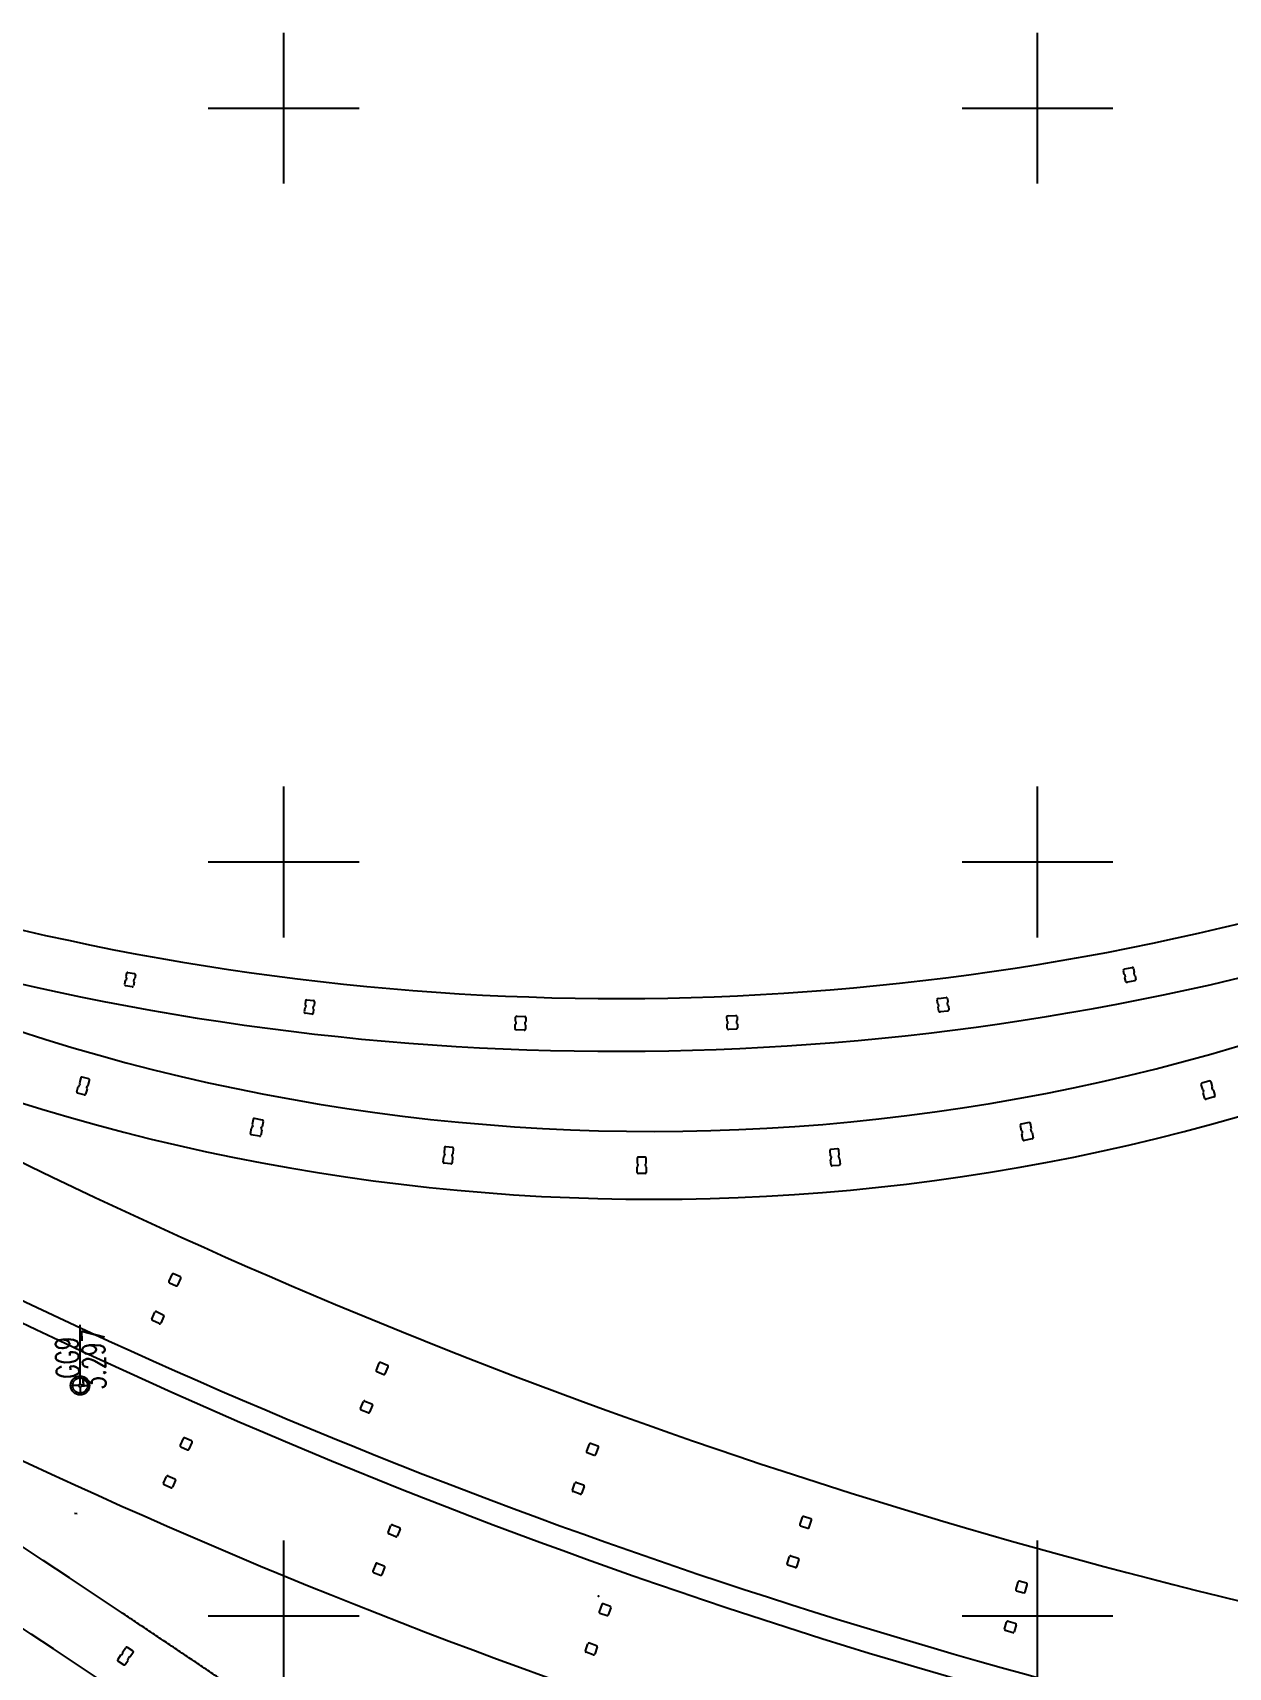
# Model space of a CAD drawing. Header units: inches. Extents: x 499362 to 502582, y 2541888 to 2545349.
# Drawn here: x 500966.7 to 501125.3, y 2543593.2 to 2543810 of the extents above; entities that cross this region are included whole.
import ezdxf
from ezdxf.enums import TextEntityAlignment as Align

# ---------------------------------------------------------------- set-up
doc = ezdxf.new("R2010")
doc.units = ezdxf.units.IN
for name, color, linetype in [('0-段落划分', 2, 'Continuous'), ('坐标网', 2, 'Continuous'), ('控制导线点', 7, 'Continuous'), ('桥-立柱', 5, 'Continuous')]:
    doc.layers.add(name, color=color, linetype=linetype)
doc.styles.get("Standard").update_dxf_attribs({"font": 'simplex1.shx', "width": 0.7, "bigfont": 'hztxt.shx'})

# ---------------------------------------------------------------- blocks, each defined once
blk = doc.blocks.new('A$C035667EC')
at = {"layer": '桥-立柱', "color": 1, "linetype": 'Continuous'}
for p, q in [((501111.36, 2543685.62), (501111.46, 2543685.13)), ((501111.57, 2543685.82), (501112.56, 2543686.01)), ((501112.73, 2543685.89), (501112.83, 2543685.4)), ((501111.46, 2543685.13), (501111.57, 2543685.05)), ((501111.55, 2543684.64), (501111.63, 2543684.76)), ((501111.55, 2543684.64), (501111.65, 2543684.15)), ((501111.57, 2543685.05), (501111.63, 2543684.76)), ((501112.9, 2543684.25), (501111.92, 2543684.05)), ((501112.83, 2543685.4), (501112.75, 2543685.29)), ((501112.75, 2543685.29), (501112.81, 2543684.99)), ((501112.81, 2543684.99), (501112.93, 2543684.91)), ((501112.93, 2543684.91), (501113.02, 2543684.42)), ((501086.65, 2543681.71), (501086.72, 2543681.21)), ((501086.72, 2543681.21), (501086.83, 2543681.13)), ((501086.88, 2543681.89), (501087.88, 2543682.01)), ((501088.1, 2543681.39), (501088.02, 2543681.28)), ((501088.02, 2543681.28), (501088.05, 2543680.98)), ((501088.04, 2543681.88), (501088.1, 2543681.39)), ((501030.72, 2543679.4), (501030.7, 2543678.9)), ((501030.98, 2543679.54), (501031.98, 2543679.5)), ((501032.12, 2543679.35), (501032.1, 2543678.85)), ((501058.73, 2543679.44), (501058.76, 2543678.94)), ((501058.98, 2543679.6), (501059.98, 2543679.64)), ((501060.13, 2543679.5), (501060.15, 2543679)), ((501086.78, 2543680.72), (501086.86, 2543680.83)), ((501086.78, 2543680.72), (501086.84, 2543680.22)), ((501086.83, 2543681.13), (501086.86, 2543680.83)), ((501088.1, 2543680.23), (501087.1, 2543680.1)), ((501088.05, 2543680.98), (501088.17, 2543680.89)), ((501088.17, 2543680.89), (501088.23, 2543680.39)), ((501030.68, 2543678.4), (501030.67, 2543677.9)), ((501030.68, 2543678.4), (501030.79, 2543678.5)), ((501030.7, 2543678.9), (501030.8, 2543678.8)), ((501030.8, 2543678.8), (501030.79, 2543678.5)), ((501031.91, 2543677.7), (501030.91, 2543677.74)), ((501032, 2543678.75), (501031.99, 2543678.45)), ((501031.99, 2543678.45), (501032.08, 2543678.35)), ((501032.1, 2543678.85), (501032, 2543678.75)), ((501032.08, 2543678.35), (501032.07, 2543677.85)), ((501058.76, 2543678.94), (501058.86, 2543678.84)), ((501058.78, 2543678.44), (501058.87, 2543678.54)), ((501058.78, 2543678.44), (501058.8, 2543677.94)), ((501058.86, 2543678.84), (501058.87, 2543678.54)), ((501060.05, 2543677.84), (501059.05, 2543677.8)), ((501060.15, 2543679), (501060.06, 2543678.89)), ((501060.06, 2543678.89), (501060.07, 2543678.59)), ((501060.07, 2543678.59), (501060.18, 2543678.5)), ((501060.18, 2543678.5), (501060.2, 2543678)), ((500972.88, 2543670.27), (500972.92, 2543670.42)), ((500973.08, 2543671.36), (500972.89, 2543670.69)), ((500972.89, 2543670.69), (500972.96, 2543670.56)), ((500972.96, 2543670.56), (500972.92, 2543670.42)), ((500974.13, 2543671.22), (500973.27, 2543671.46)), ((500973.92, 2543670.29), (500974.04, 2543670.36)), ((500974.04, 2543670.36), (500974.23, 2543671.03)), ((501121.68, 2543670.47), (501121.86, 2543669.8)), ((501122.84, 2543670.95), (501121.78, 2543670.66)), ((501123.21, 2543670.17), (501123.03, 2543670.84)), ((500972.56, 2543669.53), (500972.75, 2543670.21)), ((500973.53, 2543669.1), (500972.66, 2543669.35)), ((500972.75, 2543670.21), (500972.88, 2543670.27)), ((500973.91, 2543669.88), (500973.71, 2543669.2)), ((500973.88, 2543670.15), (500973.84, 2543670)), ((500973.84, 2543670), (500973.91, 2543669.88)), ((500973.88, 2543670.15), (500973.92, 2543670.29)), ((501121.86, 2543669.8), (501121.99, 2543669.73)), ((501121.99, 2543669.73), (501122.03, 2543669.58)), ((501121.99, 2543669.32), (501122.06, 2543669.44)), ((501122.18, 2543668.64), (501121.99, 2543669.32)), ((501122.06, 2543669.44), (501122.03, 2543669.58)), ((501123.42, 2543668.83), (501122.36, 2543668.54)), ((501123.14, 2543670.05), (501123.21, 2543670.17)), ((501123.18, 2543669.9), (501123.14, 2543670.05)), ((501123.18, 2543669.9), (501123.22, 2543669.76)), ((501123.22, 2543669.76), (501123.35, 2543669.69)), ((501123.35, 2543669.69), (501123.53, 2543669.01)), ((500995.58, 2543663.99), (500995.71, 2543664.68)), ((500995.71, 2543664.68), (500995.83, 2543664.76)), ((500995.94, 2543665.86), (500995.81, 2543665.17)), ((500995.81, 2543665.17), (500995.89, 2543665.05)), ((500995.83, 2543664.76), (500995.86, 2543664.9)), ((500995.89, 2543665.05), (500995.86, 2543664.9)), ((500997.19, 2543665.77), (500996.11, 2543665.97)), ((500997.09, 2543664.41), (500996.95, 2543663.72)), ((500997.03, 2543664.68), (500997.01, 2543664.53)), ((500997.01, 2543664.53), (500997.09, 2543664.41)), ((500997.03, 2543664.68), (500997.06, 2543664.82)), ((500997.06, 2543664.82), (500997.18, 2543664.9)), ((500997.18, 2543664.9), (500997.31, 2543665.59)), ((501097.69, 2543665.05), (501097.82, 2543664.36)), ((501098.9, 2543665.42), (501097.82, 2543665.22)), ((501097.82, 2543664.36), (501097.94, 2543664.28)), ((501097.91, 2543663.87), (501097.99, 2543663.98)), ((501098.04, 2543663.18), (501097.91, 2543663.87)), ((501097.94, 2543664.28), (501097.96, 2543664.13)), ((501097.99, 2543663.98), (501097.96, 2543664.13)), ((501099.2, 2543664.61), (501099.07, 2543665.3)), ((501099.12, 2543664.5), (501099.2, 2543664.61)), ((501099.14, 2543664.35), (501099.12, 2543664.5)), ((501099.14, 2543664.35), (501099.17, 2543664.2)), ((501099.17, 2543664.2), (501099.29, 2543664.12)), ((501099.29, 2543664.12), (501099.41, 2543663.43)), ((500996.78, 2543663.61), (500995.7, 2543663.81)), ((501021.34, 2543662.09), (501021.27, 2543661.4)), ((501022.4, 2543662.14), (501021.5, 2543662.23)), ((501022.46, 2543661.28), (501022.53, 2543661.98)), ((501072.44, 2543661.71), (501072.5, 2543661.01)), ((501073.47, 2543661.95), (501072.57, 2543661.87)), ((501073.69, 2543661.11), (501073.63, 2543661.81)), ((501099.29, 2543663.26), (501098.21, 2543663.06)), ((501021.15, 2543660.2), (501021.22, 2543660.9)), ((501021.22, 2543660.9), (501021.33, 2543660.99)), ((501021.27, 2543661.4), (501021.36, 2543661.29)), ((501022.18, 2543659.95), (501021.29, 2543660.04)), ((501021.33, 2543660.99), (501021.34, 2543661.14)), ((501021.36, 2543661.29), (501021.34, 2543661.14)), ((501022.34, 2543661.04), (501022.33, 2543660.89)), ((501022.33, 2543660.89), (501022.41, 2543660.78)), ((501022.34, 2543661.04), (501022.35, 2543661.19)), ((501022.35, 2543661.19), (501022.46, 2543661.28)), ((501022.41, 2543660.78), (501022.35, 2543660.09)), ((501046.87, 2543659.51), (501046.97, 2543659.61)), ((501046.87, 2543658.81), (501046.87, 2543659.51)), ((501046.88, 2543660.71), (501046.88, 2543660.01)), ((501046.88, 2543660.01), (501046.97, 2543659.91)), ((501046.97, 2543659.91), (501046.97, 2543659.76)), ((501046.97, 2543659.61), (501046.97, 2543659.76)), ((501047.93, 2543660.86), (501047.03, 2543660.86)), ((501047.97, 2543659.91), (501048.08, 2543660.01)), ((501047.97, 2543659.76), (501047.97, 2543659.91)), ((501047.97, 2543659.76), (501047.97, 2543659.61)), ((501047.97, 2543659.61), (501048.07, 2543659.51)), ((501048.07, 2543659.51), (501048.07, 2543658.81)), ((501048.08, 2543660.01), (501048.08, 2543660.71)), ((501072.5, 2543661.01), (501072.61, 2543660.92)), ((501072.54, 2543660.51), (501072.63, 2543660.62)), ((501072.6, 2543659.81), (501072.54, 2543660.51)), ((501072.61, 2543660.92), (501072.62, 2543660.77)), ((501072.63, 2543660.62), (501072.62, 2543660.77)), ((501073.66, 2543659.76), (501072.77, 2543659.68)), ((501073.6, 2543661.01), (501073.69, 2543661.11)), ((501073.62, 2543660.86), (501073.6, 2543661.01)), ((501073.62, 2543660.86), (501073.63, 2543660.71)), ((501073.63, 2543660.71), (501073.74, 2543660.62)), ((501073.74, 2543660.62), (501073.8, 2543659.92)), ((501047.92, 2543658.66), (501047.02, 2543658.66)), ((500985.18, 2543645.29), (500984.77, 2543644.38)), ((500986.29, 2543644.96), (500985.38, 2543645.37)), ((500985.95, 2543643.85), (500986.36, 2543644.76)), ((500984.84, 2543644.18), (500985.75, 2543643.77)), ((500982.51, 2543639.37), (500982.92, 2543640.28)), ((500983.12, 2543640.35), (500984.03, 2543639.94)), ((500983.49, 2543638.76), (500982.58, 2543639.17)), ((500984.1, 2543639.74), (500983.69, 2543638.83)), ((501012.64, 2543633.52), (501012.26, 2543632.59)), ((501013.76, 2543633.22), (501012.83, 2543633.6)), ((501012.34, 2543632.4), (501013.27, 2543632.02)), ((501013.46, 2543632.1), (501013.84, 2543633.03)), ((501010.19, 2543627.49), (501010.57, 2543628.42)), ((501011.2, 2543626.92), (501010.27, 2543627.3)), ((501010.76, 2543628.5), (501011.69, 2543628.13)), ((501011.77, 2543627.93), (501011.4, 2543627.01)), ((500986.66, 2543623.54), (500986.26, 2543622.62)), ((500987.78, 2543623.21), (500986.86, 2543623.61)), ((500987.45, 2543622.1), (500987.85, 2543623.01)), ((501040.52, 2543622.78), (501040.17, 2543621.84)), ((501041.65, 2543622.53), (501040.71, 2543622.87)), ((500986.34, 2543622.42), (500987.25, 2543622.02)), ((501040.26, 2543621.65), (501041.2, 2543621.31)), ((501041.4, 2543621.4), (501041.74, 2543622.34)), ((500984.05, 2543617.59), (500984.45, 2543618.5)), ((500984.65, 2543618.58), (500985.56, 2543618.18)), ((500985.04, 2543616.99), (500984.12, 2543617.39)), ((500985.64, 2543617.98), (500985.24, 2543617.06)), ((501038.3, 2543616.67), (501038.64, 2543617.61)), ((501039.33, 2543616.14), (501038.39, 2543616.48)), ((501038.83, 2543617.7), (501039.77, 2543617.36)), ((501039.86, 2543617.17), (501039.52, 2543616.23)), ((501013.85, 2543611.06), (501014.22, 2543611.99)), ((501014.42, 2543612.08), (501015.35, 2543611.71)), ((501068.78, 2543613.1), (501068.47, 2543612.15)), ((501068.57, 2543611.96), (501069.52, 2543611.65)), ((501069.92, 2543612.89), (501068.97, 2543613.19)), ((501069.71, 2543611.75), (501070.02, 2543612.7)), ((501014.87, 2543610.5), (501013.94, 2543610.87)), ((501015.43, 2543611.52), (501015.06, 2543610.59)), ((501066.79, 2543606.91), (501067.1, 2543607.86)), ((501067.29, 2543607.96), (501068.24, 2543607.65)), ((501068.34, 2543607.46), (501068.03, 2543606.51)), ((501012.2, 2543606.88), (501011.83, 2543605.95)), ((501011.91, 2543605.76), (501012.84, 2543605.39)), ((501013.32, 2543606.6), (501012.39, 2543606.96)), ((501013.04, 2543605.47), (501013.4, 2543606.4)), ((501067.84, 2543606.41), (501066.89, 2543606.72)), ((501097.39, 2543604.48), (501097.12, 2543603.52)), ((501097.22, 2543603.33), (501098.18, 2543603.06)), ((501098.53, 2543604.32), (501097.57, 2543604.58)), ((501098.37, 2543603.17), (501098.64, 2543604.13)), ((501042.19, 2543601.49), (501041.86, 2543600.55)), ((501043.33, 2543601.25), (501042.38, 2543601.58)), ((501043.08, 2543600.12), (501043.42, 2543601.06)), ((501041.95, 2543600.36), (501042.89, 2543600.03)), ((501095.63, 2543598.22), (501095.9, 2543599.18)), ((501096.09, 2543599.29), (501097.05, 2543599.02)), ((501097.15, 2543598.83), (501096.89, 2543597.87)), ((501096.7, 2543597.77), (501095.74, 2543598.04)), ((500978.37, 2543594.8), (500977.98, 2543594.22)), ((500978.51, 2543594.83), (500978.37, 2543594.8)), ((500978.6, 2543594.95), (500978.51, 2543594.83)), ((500978.6, 2543594.95), (500978.68, 2543595.07)), ((500978.65, 2543595.21), (500979.04, 2543595.8)), ((500978.68, 2543595.07), (500978.65, 2543595.21)), ((500979.25, 2543595.84), (500980, 2543595.34)), ((500979.51, 2543594.52), (500979.43, 2543594.39)), ((500979.65, 2543594.55), (500979.51, 2543594.52)), ((500980.04, 2543595.13), (500979.65, 2543594.55)), ((501040.03, 2543595.36), (501040.36, 2543596.31)), ((501041.06, 2543594.84), (501040.12, 2543595.17)), ((501040.55, 2543596.4), (501041.49, 2543596.07)), ((501041.59, 2543595.87), (501041.25, 2543594.93)), ((500978.03, 2543594.01), (500978.77, 2543593.51)), ((500978.98, 2543593.55), (500979.37, 2543594.13)), ((500979.34, 2543594.27), (500979.43, 2543594.39)), ((500979.37, 2543594.13), (500979.34, 2543594.27))]:
    blk.add_line(p, q, dxfattribs=at)
at = {"layer": '桥-立柱', "color": 1, "ltscale": 10}
for p, q in [((500978.98, 2543684.26), (500978.88, 2543683.77)), ((500978.98, 2543684.26), (500979.09, 2543684.34)), ((500979.89, 2543683.43), (500979, 2543683.59)), ((500979.16, 2543685.24), (500979.07, 2543684.75)), ((500979.07, 2543684.75), (500979.15, 2543684.63)), ((500979.15, 2543684.63), (500979.09, 2543684.34)), ((500979.34, 2543685.36), (500980.22, 2543685.19)), ((500980.16, 2543684.04), (500980.06, 2543683.55)), ((500980.13, 2543684.45), (500980.08, 2543684.15)), ((500980.08, 2543684.15), (500980.16, 2543684.04)), ((500980.25, 2543684.53), (500980.13, 2543684.45)), ((500980.34, 2543685.02), (500980.25, 2543684.53)), ((501002.89, 2543681.59), (501002.84, 2543681.09)), ((501003.06, 2543681.72), (501003.95, 2543681.62)), ((501004.09, 2543681.45), (501004.03, 2543680.95)), ((501002.78, 2543680.6), (501002.72, 2543680.1)), ((501002.78, 2543680.6), (501002.89, 2543680.68)), ((501002.84, 2543681.09), (501002.92, 2543680.98)), ((501003.75, 2543679.83), (501002.85, 2543679.93)), ((501002.92, 2543680.98), (501002.89, 2543680.68)), ((501003.92, 2543680.86), (501003.88, 2543680.57)), ((501003.88, 2543680.57), (501003.97, 2543680.46)), ((501003.97, 2543680.46), (501003.91, 2543679.96)), ((501004.03, 2543680.95), (501003.92, 2543680.86))]:
    blk.add_line(p, q, dxfattribs=at)
at = {"layer": '桥-立柱', "color": 1, "linetype": 'Continuous'}
for centre, radius, start, end in [((501111.61, 2543685.56), 0.264, 98.578, 165.666), ((501112.58, 2543685.86), 0.15, 11.1583, 101.1583), ((501111.86, 2543684.31), 0.264, 216.6505, 283.7385), ((501112.87, 2543684.39), 0.15, 281.1583, 11.1583), ((501086.9, 2543681.63), 0.264, 94.4855, 161.5735), ((501087.89, 2543681.86), 0.15, 7.0657, 97.0657), ((501030.95, 2543679.28), 0.264, 85.3182, 152.4062), ((501031.97, 2543679.35), 0.15, 357.8984, 87.8984), ((501058.98, 2543679.33), 0.264, 89.9018, 156.9898), ((501059.98, 2543679.49), 0.15, 2.4821, 92.4821), ((501087.06, 2543680.36), 0.264, 212.558, 279.646), ((501088.08, 2543680.38), 0.15, 277.0657, 7.0657), ((501030.91, 2543678), 0.264, 203.3906, 270.4786), ((501031.92, 2543677.85), 0.15, 267.8984, 357.8984), ((501059.03, 2543678.06), 0.264, 207.9743, 275.0623), ((501060.05, 2543677.99), 0.15, 272.4821, 2.4821), ((500973.22, 2543671.32), 0.15, 74.1399, 164.1399), ((500974.09, 2543671.07), 0.15, 344.1399, 74.1399), ((501121.82, 2543670.51), 0.15, 105.3003, 195.3003), ((501122.88, 2543670.8), 0.15, 15.3003, 105.3003), ((500972.7, 2543669.49), 0.15, 164.1399, 254.1399), ((500973.57, 2543669.25), 0.15, 254.1399, 344.1399), ((501122.32, 2543668.68), 0.15, 195.3003, 285.3003), ((501123.39, 2543668.97), 0.15, 285.3003, 15.3003), ((500995.73, 2543663.96), 0.15, 169.0464, 259.0464), ((500996.09, 2543665.83), 0.15, 79.0464, 169.0464), ((500997.17, 2543665.62), 0.15, 349.0464, 79.0464), ((501097.84, 2543665.08), 0.15, 100.3358, 190.3358), ((501098.92, 2543665.27), 0.15, 10.3358, 100.3358), ((500996.81, 2543663.75), 0.15, 259.0464, 349.0464), ((501021.49, 2543662.08), 0.15, 84.3712, 174.3712), ((501022.38, 2543661.99), 0.15, 354.3712, 84.3712), ((501072.59, 2543661.72), 0.15, 95.0119, 185.0119), ((501073.48, 2543661.8), 0.15, 5.0119, 95.0119), ((501098.18, 2543663.21), 0.15, 190.3358, 280.3358), ((501099.27, 2543663.4), 0.15, 280.3358, 10.3358), ((501021.3, 2543660.19), 0.15, 174.3712, 264.3712), ((501022.2, 2543660.1), 0.15, 264.3712, 354.3712), ((501047.03, 2543660.71), 0.15, 89.6888, 179.6888), ((501047.93, 2543660.71), 0.15, 359.6888, 89.6888), ((501072.75, 2543659.83), 0.15, 185.0119, 275.0119), ((501073.65, 2543659.91), 0.15, 275.0119, 5.0119), ((501047.02, 2543658.81), 0.15, 179.6888, 269.6888), ((501047.92, 2543658.81), 0.15, 269.6888, 359.6888), ((500984.9, 2543644.32), 0.15, 155.7573, 245.7573), ((500985.31, 2543645.23), 0.15, 65.7573, 155.7573), ((500986.23, 2543644.82), 0.15, 335.7573, 65.7573), ((500985.81, 2543643.91), 0.15, 245.7573, 335.7573), ((500983.06, 2543640.22), 0.15, 65.7573, 155.7573), ((500982.64, 2543639.3), 0.15, 155.7573, 245.7573), ((500983.56, 2543638.89), 0.15, 245.7573, 335.7573), ((500983.97, 2543639.8), 0.15, 335.7573, 65.7573), ((501012.77, 2543633.46), 0.15, 67.9109, 157.9109), ((501012.4, 2543632.53), 0.15, 157.9109, 247.9109), ((501013.32, 2543632.16), 0.15, 247.9109, 337.9109), ((501013.7, 2543633.09), 0.15, 337.9109, 67.9109), ((501010.33, 2543627.44), 0.15, 157.9109, 247.9109), ((501010.71, 2543628.37), 0.15, 67.9109, 157.9109), ((501011.26, 2543627.06), 0.15, 247.9109, 337.9109), ((501011.63, 2543627.99), 0.15, 337.9109, 67.9109), ((500986.8, 2543623.48), 0.15, 66.2457, 156.2457), ((500987.72, 2543623.07), 0.15, 336.2457, 66.2457), ((501040.66, 2543622.73), 0.15, 70.0601, 160.0601), ((500986.4, 2543622.56), 0.15, 156.2457, 246.2457), ((500987.31, 2543622.16), 0.15, 246.2457, 336.2457), ((501040.32, 2543621.79), 0.15, 160.0601, 250.0601), ((501041.26, 2543621.45), 0.15, 250.0601, 340.0601), ((501041.6, 2543622.39), 0.15, 340.0601, 70.0601), ((500984.59, 2543618.44), 0.15, 66.2457, 156.2457), ((500984.18, 2543617.53), 0.15, 156.2457, 246.2457), ((500985.1, 2543617.12), 0.15, 246.2457, 336.2457), ((500985.5, 2543618.04), 0.15, 336.2457, 66.2457), ((501038.44, 2543616.62), 0.15, 160.0601, 250.0601), ((501038.78, 2543617.56), 0.15, 70.0601, 160.0601), ((501039.38, 2543616.28), 0.15, 250.0601, 340.0601), ((501039.72, 2543617.22), 0.15, 340.0601, 70.0601), ((501014.36, 2543611.94), 0.15, 68.3942, 158.3942), ((501068.62, 2543612.1), 0.15, 162.2087, 252.2087), ((501068.92, 2543613.05), 0.15, 72.2087, 162.2087), ((501069.87, 2543612.75), 0.15, 342.2087, 72.2087), ((501013.99, 2543611.01), 0.15, 158.3942, 248.3942), ((501014.92, 2543610.64), 0.15, 248.3942, 338.3942), ((501015.29, 2543611.57), 0.15, 338.3942, 68.3942), ((501069.57, 2543611.79), 0.15, 252.2087, 342.2087), ((501067.24, 2543607.82), 0.15, 72.2087, 162.2087), ((501068.19, 2543607.51), 0.15, 342.2087, 72.2087), ((501011.97, 2543605.9), 0.15, 158.3942, 248.3942), ((501012.34, 2543606.83), 0.15, 68.3942, 158.3942), ((501012.9, 2543605.53), 0.15, 248.3942, 338.3942), ((501013.26, 2543606.46), 0.15, 338.3942, 68.3942), ((501066.94, 2543606.86), 0.15, 162.2087, 252.2087), ((501067.89, 2543606.56), 0.15, 252.2087, 342.2087), ((501097.26, 2543603.48), 0.15, 164.3573, 254.3573), ((501097.53, 2543604.44), 0.15, 74.3573, 164.3573), ((501098.22, 2543603.21), 0.15, 254.3573, 344.3573), ((501098.49, 2543604.17), 0.15, 344.3573, 74.3573), ((501042.33, 2543601.44), 0.15, 70.5603, 160.5603), ((501043.28, 2543601.11), 0.15, 340.5603, 70.5603), ((501042, 2543600.5), 0.15, 160.5603, 250.5603), ((501042.94, 2543600.17), 0.15, 250.5603, 340.5603), ((501096.05, 2543599.14), 0.15, 74.3573, 164.3573), ((501097.01, 2543598.87), 0.15, 344.3573, 74.3573), ((501095.78, 2543598.18), 0.15, 164.3573, 254.3573), ((501096.74, 2543597.91), 0.15, 254.3573, 344.3573), ((500979.17, 2543595.71), 0.15, 56.22, 146.22), ((500979.91, 2543595.21), 0.15, 326.22, 56.22), ((501040.17, 2543595.31), 0.15, 160.5603, 250.5603), ((501040.5, 2543596.26), 0.15, 70.5603, 160.5603), ((501041.11, 2543594.98), 0.15, 250.5603, 340.5603), ((501041.44, 2543595.92), 0.15, 340.5603, 70.5603), ((500978.11, 2543594.13), 0.15, 146.22, 236.22), ((500978.86, 2543593.63), 0.15, 236.22, 326.22)]:
    blk.add_arc(centre, radius, start, end, dxfattribs=at)
at = {"layer": '桥-立柱', "color": 1, "ltscale": 10}
for centre, start, end in [((500979.03, 2543683.74), 169.3859, 259.3859), ((500979.31, 2543685.21), 79.3859, 169.3859), ((500979.92, 2543683.57), 259.3859, 349.3859), ((500980.19, 2543685.05), 349.3859, 79.3859), ((501003.04, 2543681.57), 83.3147, 173.3147), ((501003.94, 2543681.47), 353.3147, 83.3147), ((501002.87, 2543680.08), 173.3147, 263.3147), ((501003.76, 2543679.98), 263.3147, 353.3147)]:
    blk.add_arc(centre, 0.15, start, end, dxfattribs=at)
blk = doc.blocks.new('A$C3A006F90')
at = {"layer": '0-段落划分', "color": 2}
blk.add_line((500972.59, 2543613.55), (500972.25, 2543613.57), dxfattribs=at)
at = {"layer": '0-段落划分', "color": 2, "flags": 128}
blk.add_lwpolyline([(500991.3, 2543591.84, -0.00008), (500990.38, 2543592.46, -0.000081), (500989.47, 2543593.07, -0.000081), (500988.56, 2543593.69, -0.000082), (500987.65, 2543594.3, -0.000082), (500986.73, 2543594.91, -0.000083), (500985.82, 2543595.53, -0.000083), (500984.9, 2543596.14, -0.000084), (500983.99, 2543596.75, -0.000084), (500983.08, 2543597.37, -0.000085), (500982.16, 2543597.98, -0.000085), (500981.25, 2543598.59, -0.000086), (500980.33, 2543599.2, -0.000086), (500979.42, 2543599.81, -0.000087), (500978.5, 2543600.42, -0.000087)], format="xyb", dxfattribs=at)
at = {"layer": '0-段落划分', "color": 2}
for centre, radius, start, end in [((499218.53, 2540962.97), 3170.75, 56.28488, 61.09589), ((499218.53, 2540962.97), 3161.75, 52.92672, 61.09589), ((501044.26, 2544029.39), 347.5, 251.2649, 283.8413), ((501044.26, 2544029.39), 354.5, 251.2649, 283.8413), ((501048.96, 2543936.26), 272, 243.9804, 294.5573), ((501048.96, 2543936.26), 281, 245.5058, 294.5573), ((501312.85, 2544371.55), 791.75, 242.44296, 257.13144), ((501308.2, 2544352.52), 791.75, 241.85997, 257.13144), ((501312.85, 2544371.55), 808.25, 242.44296, 257.13144), ((501308.2, 2544352.52), 808.25, 241.85997, 257.13144)]:
    blk.add_arc(centre, radius, start, end, dxfattribs=at)
at = {"layer": '0-段落划分', "color": 2, "linetype": 'Continuous'}
blk.add_point((501041.77, 2543602.61), dxfattribs=at)
blk.add_blockref('A$C035667EC', (0, 0), dxfattribs=at)
blk = doc.blocks.new('控制导线点')
at = {"layer": '控制导线点'}
for p, q in [((500961.792, 2543567.946, 3.298), (500960.192, 2543567.946)), ((500962.192, 2543568.346, 3.298), (500962.192, 2543569.946)), ((500962.192, 2543567.546, 3.298), (500962.192, 2543565.946)), ((500962.592, 2543567.946, 3.298), (500964.192, 2543567.946))]:
    blk.add_line(p, q, dxfattribs=at)
for centre, radius in [((500962.192, 2543567.946), 2.5), ((500962.192, 2543567.946), 2), ((500962.192, 2543567.946, 3.298), 0.4)]:
    blk.add_circle(centre, radius, dxfattribs=at)

msp = doc.modelspace()

# ---------------------------------------------------------------- linework, layer by layer
at = {"layer": '坐标网'}
for p, q in [((501000, 2543790), (501000, 2543810)), ((501100, 2543790), (501100, 2543810)), ((500990, 2543800), (501010, 2543800)), ((501090, 2543800), (501110, 2543800)), ((501000, 2543690), (501000, 2543710)), ((501100, 2543690), (501100, 2543710)), ((500990, 2543700), (501010, 2543700)), ((501090, 2543700), (501110, 2543700)), ((501000, 2543590), (501000, 2543610)), ((501100, 2543590), (501100, 2543610)), ((500990, 2543600), (501010, 2543600)), ((501090, 2543600), (501110, 2543600))]:
    msp.add_line(p, q, dxfattribs=at)
at = {"layer": '控制导线点'}
msp.add_line((500972.99, 2543631.8, -1.65), (500972.99, 2543638.6, -1.65), dxfattribs=at)

# ---------------------------------------------------------------- block references
at = {"layer": '0-段落划分'}
msp.add_blockref('A$C3A006F90', (0, 0), dxfattribs=at)
at = {"layer": '控制导线点', "xscale": 0.5, "yscale": 0.5, "zscale": 0.5}
msp.add_blockref('控制导线点', (250491.89, 1271846.58, -1.65), dxfattribs=at)

# ---------------------------------------------------------------- texts
at = {"layer": '控制导线点', "ltscale": 1000, "width": 0.7}
for s, p in [('GG9', (500971.19, 2543637.04, -3.9)), ('3.297', (500974.67, 2543638.07, -3.9))]:
    msp.add_text(s, height=3, rotation=91.9824, dxfattribs=at).set_placement(p, align=Align.MIDDLE_RIGHT)

doc.saveas('drawing.dxf')
